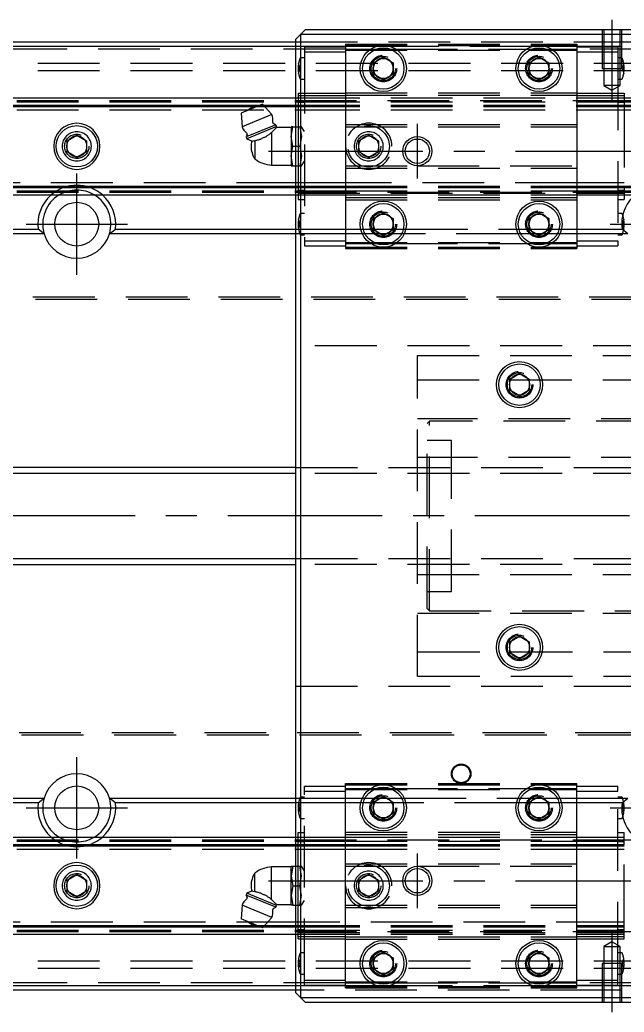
# Model space of a CAD drawing. Extents: x -16 to 1017, y -341 to 120.
# Drawn here: x 248.3 to 372.5, y -102 to 102 of the extents above; entities that cross this region are included whole.
import ezdxf

# ---------------------------------------------------------------- set-up
doc = ezdxf.new("R2010")
doc.units = 0
doc.linetypes.add('CENTER', pattern=[50.8, 31.75, -6.35, 6.35, -6.35])
doc.linetypes.add('DASHED', pattern=[19.05, 12.7, -6.35])
doc.layers.get('0').update_dxf_attribs({"linetype": 'CONTINUOUS'})
doc.layers.add('CENTER', color=1, linetype='CENTER')

msp = doc.modelspace()

# ---------------------------------------------------------------- linework, layer by layer
at = {"color": 7, "linetype": 'CONTINUOUS'}
for p, q in [((306, 99), (307, 100)), ((307, 100), (453, 100)), ((305, 98), (306, 99)), ((305, -98), (305, 98)), ((454, 99), (306, 99)), ((306, 99), (306, -99)), ((305, 96.5), (1, 96.5)), ((2, 97.5), (305, 97.5)), ((321, 93.15), (323, 94.31)), ((323, 94.31), (325, 93.15)), ((353, 93.15), (355, 94.31)), ((355, 94.31), (357, 93.15)), ((321, 90.85), (321, 93.15)), ((325, 93.15), (325, 90.85)), ((353, 90.85), (353, 93.15)), ((357, 93.15), (357, 90.85)), ((323, 89.69), (321, 90.85)), ((325, 90.85), (323, 89.69)), ((355, 89.69), (353, 90.85)), ((357, 90.85), (355, 89.69)), ((0, 86), (305, 86)), ((0, 84.48), (297.73, 84.48)), ((0, 84.2), (297.05, 84.2)), ((298.2, 84.68), (293.77, 82.84)), ((300.07, 82.53), (298.2, 84.68)), ((298.37, 84.48), (305, 84.48)), ((298.62, 84.2), (305, 84.2)), ((293.77, 82.84), (293.97, 80)), ((300.07, 82.53), (293.97, 80)), ((300.93, 80.45), (294.83, 77.93)), ((301.08, 80.08), (294.98, 77.56)), ((300.04, 78.83), (301.08, 79.85)), ((300.93, 80.45), (300.42, 80.66)), ((300.9, 79.64), (301.08, 80.08)), ((301.08, 80.08), (300.93, 80.45)), ((304.04, 79.85), (301.08, 79.85)), ((304.4, 80), (304.04, 80)), ((304.04, 80), (304.04, 78)), ((304.04, 78), (304.4, 80)), ((304.4, 80), (305, 80)), ((258, 77.15), (260, 78.31)), ((260, 78.31), (262, 77.15)), ((295.04, 78.44), (294.83, 77.93)), ((294.83, 77.93), (294.98, 77.56)), ((294.98, 77.56), (296.1, 77.09)), ((297.73, 77.5), (297.86, 77.55)), ((297.86, 77.55), (298, 77.61)), ((298, 77.61), (298.13, 77.66)), ((298.13, 77.66), (298.26, 77.72)), ((298.26, 77.72), (298.39, 77.78)), ((298.39, 77.78), (298.52, 77.85)), ((298.52, 77.85), (298.66, 77.91)), ((298.66, 77.91), (298.79, 77.98)), ((298.79, 77.98), (298.91, 78.05)), ((298.91, 78.05), (299.04, 78.12)), ((299.04, 78.12), (299.16, 78.2)), ((299.16, 78.2), (299.28, 78.27)), ((299.28, 78.27), (299.4, 78.35)), ((299.4, 78.35), (299.52, 78.43)), ((299.52, 78.43), (299.63, 78.51)), ((299.63, 78.51), (299.74, 78.59)), ((299.74, 78.59), (299.84, 78.67)), ((299.84, 78.67), (299.95, 78.75)), ((299.95, 78.75), (300.04, 78.83)), ((300.04, 78.83), (300.04, 72.15)), ((304.04, 78), (304.04, 74)), ((304.4, 76), (304.04, 78)), ((258, 74.85), (258, 77.15)), ((262, 77.15), (262, 74.85)), ((295.94, 77.07), (296.6, 77.18)), ((296.6, 77.18), (296.74, 77.21)), ((296.6, 77.18), (296.6, 73.4)), ((296.74, 77.21), (296.88, 77.24)), ((296.88, 77.24), (297.02, 77.28)), ((297.02, 77.28), (297.17, 77.32)), ((297.17, 77.32), (297.32, 77.36)), ((297.32, 77.36), (297.47, 77.41)), ((297.47, 77.41), (297.6, 77.46)), ((297.6, 77.46), (297.73, 77.5)), ((304.04, 74), (304.4, 76)), ((304.4, 76), (305, 76)), ((260, 73.69), (258, 74.85)), ((262, 74.85), (260, 73.69)), ((304.04, 74), (304.04, 72)), ((304.4, 72), (304.04, 74)), ((300.04, 72.15), (304.04, 72.15)), ((304.04, 72), (304.4, 72)), ((304.4, 72), (305, 72)), ((0, 67.8), (305, 67.8)), ((0, 67.52), (305, 67.52)), ((0, 66), (305, 66)), ((321, 61.15), (323, 62.31)), ((323, 62.31), (325, 61.15)), ((353, 61.15), (355, 62.31)), ((355, 62.31), (357, 61.15)), ((321, 58.85), (321, 61.15)), ((325, 61.15), (325, 58.85)), ((353, 58.85), (353, 61.15)), ((357, 61.15), (357, 58.85)), ((253.29, 58), (146.71, 58)), ((147.94, 59), (252.06, 59)), ((253.29, 58), (252.06, 59)), ((266.71, 58), (267.94, 59)), ((305, 58), (266.71, 58)), ((267.94, 59), (305, 59)), ((323, 57.69), (321, 58.85)), ((325, 58.85), (323, 57.69)), ((355, 57.69), (353, 58.85)), ((357, 58.85), (355, 57.69)), ((349, 28.15), (351, 29.31)), ((351, 29.31), (353, 28.15)), ((349, 25.85), (349, 28.15)), ((353, 28.15), (353, 25.85)), ((351, 24.69), (349, 25.85)), ((353, 25.85), (351, 24.69)), ((305, 10), (28, 10)), ((28, -10), (305, -10)), ((349, -25.85), (351, -24.69)), ((349, -28.15), (349, -25.85)), ((351, -24.69), (353, -25.85)), ((353, -25.85), (353, -28.15)), ((351, -29.31), (349, -28.15)), ((353, -28.15), (351, -29.31)), ((146.71, -58), (253.29, -58)), ((252.06, -59), (147.94, -59)), ((252.06, -59), (253.29, -58)), ((266.71, -58), (305, -58)), ((267.94, -59), (266.71, -58)), ((305, -59), (267.94, -59)), ((321, -58.85), (323, -57.69)), ((321, -61.15), (321, -58.85)), ((323, -57.69), (325, -58.85)), ((325, -58.85), (325, -61.15)), ((353, -58.85), (355, -57.69)), ((353, -61.15), (353, -58.85)), ((355, -57.69), (357, -58.85)), ((357, -58.85), (357, -61.15)), ((323, -62.31), (321, -61.15)), ((325, -61.15), (323, -62.31)), ((355, -62.31), (353, -61.15)), ((357, -61.15), (355, -62.31)), ((0, -66), (305, -66)), ((0, -67.52), (305, -67.52)), ((0, -67.8), (305, -67.8)), ((296.6, -77.18), (296.6, -73.4)), ((304.04, -72.15), (300.04, -72.15)), ((300.04, -78.83), (300.04, -72.15)), ((304.04, -74), (304.04, -72)), ((304.04, -72), (304.4, -72)), ((304.4, -72), (304.04, -74)), ((304.4, -72), (305, -72)), ((258, -74.85), (260, -73.69)), ((258, -77.15), (258, -74.85)), ((260, -73.69), (262, -74.85)), ((262, -74.85), (262, -77.15)), ((304.04, -78), (304.04, -74)), ((304.04, -74), (304.4, -76)), ((260, -78.31), (258, -77.15)), ((262, -77.15), (260, -78.31)), ((296.1, -77.09), (294.98, -77.56)), ((295.94, -77.07), (296.6, -77.18)), ((296.6, -77.18), (296.73, -77.21)), ((296.73, -77.21), (296.87, -77.24)), ((296.87, -77.24), (297.02, -77.28)), ((297.02, -77.28), (297.16, -77.32)), ((297.16, -77.32), (297.31, -77.36)), ((297.31, -77.36), (297.47, -77.41)), ((297.47, -77.41), (297.59, -77.46)), ((297.59, -77.46), (297.73, -77.5)), ((297.73, -77.5), (297.86, -77.55)), ((304.4, -76), (304.04, -78)), ((304.4, -76), (305, -76)), ((294.98, -77.56), (294.83, -77.93)), ((300.93, -80.45), (294.83, -77.93)), ((294.83, -77.93), (295.04, -78.44)), ((301.08, -80.08), (294.98, -77.56)), ((297.86, -77.55), (297.99, -77.61)), ((297.99, -77.61), (298.12, -77.66)), ((298.12, -77.66), (298.26, -77.72)), ((298.26, -77.72), (298.39, -77.78)), ((298.39, -77.78), (298.52, -77.84)), ((298.52, -77.84), (298.65, -77.91)), ((298.65, -77.91), (298.78, -77.98)), ((298.78, -77.98), (298.91, -78.05)), ((298.91, -78.05), (299.04, -78.12)), ((299.04, -78.12), (299.16, -78.2)), ((299.16, -78.2), (299.28, -78.27)), ((299.28, -78.27), (299.4, -78.35)), ((299.4, -78.35), (299.52, -78.43)), ((299.52, -78.43), (299.63, -78.51)), ((299.63, -78.51), (299.74, -78.59)), ((299.74, -78.59), (299.84, -78.67)), ((299.84, -78.67), (299.95, -78.75)), ((299.95, -78.75), (300.04, -78.83)), ((300.04, -78.83), (301.08, -79.85)), ((304.04, -80), (304.04, -78)), ((304.04, -78), (304.4, -80)), ((293.97, -80), (293.77, -82.84)), ((300.07, -82.53), (293.97, -80)), ((300.42, -80.66), (300.93, -80.45)), ((301.08, -80.08), (300.9, -79.64)), ((300.93, -80.45), (301.08, -80.08)), ((301.08, -79.85), (304.04, -79.85)), ((304.4, -80), (304.04, -80)), ((304.4, -80), (305, -80)), ((298.2, -84.68), (293.77, -82.84)), ((298.2, -84.68), (300.07, -82.53)), ((0, -84.2), (297.05, -84.2)), ((0, -84.48), (297.73, -84.48)), ((298.37, -84.48), (305, -84.48)), ((298.62, -84.2), (305, -84.2)), ((0, -86), (305, -86)), ((321, -90.85), (323, -89.69)), ((323, -89.69), (325, -90.85)), ((353, -90.85), (355, -89.69)), ((355, -89.69), (357, -90.85)), ((321, -93.15), (321, -90.85)), ((325, -90.85), (325, -93.15)), ((353, -93.15), (353, -90.85)), ((357, -90.85), (357, -93.15)), ((323, -94.31), (321, -93.15)), ((325, -93.15), (323, -94.31)), ((355, -94.31), (353, -93.15)), ((357, -93.15), (355, -94.31)), ((1, -96.5), (305, -96.5)), ((305, -97.5), (2, -97.5)), ((306, -99), (305, -98)), ((307, -100), (306, -99)), ((306, -99), (454, -99)), ((453, -100), (307, -100))]:
    msp.add_line(p, q, dxfattribs=at)
at = {"color": 3, "linetype": 'DASHED'}
for p, q in [((368, 100), (368, 92)), ((368.35, 100), (368.35, 92)), ((371.65, 92), (371.65, 100)), ((372, 92), (372, 100)), ((315.2, 96), (0.5, 96)), ((305, 97.5), (368, 97.5)), ((315.2, 96.5), (305, 96.5)), ((306.77, 96.45), (315.2, 96.45)), ((306.77, 96.45), (306.77, 95.45)), ((315.2, 97), (362.8, 97)), ((315.2, 97), (315.2, 96)), ((315.2, 96.75), (362.8, 96.75)), ((321.48, 96.5), (315.2, 96.5)), ((315.2, 96), (315.2, 87)), ((315.2, 96), (320.44, 96)), ((320.44, 96), (321.56, 96)), ((324.52, 96.5), (321.48, 96.5)), ((321.56, 96), (324.44, 96)), ((324.44, 96), (325.56, 96)), ((353.48, 96.5), (324.52, 96.5)), ((325.56, 96), (352.44, 96)), ((352.44, 96), (353.56, 96)), ((356.52, 96.5), (353.48, 96.5)), ((353.56, 96), (356.44, 96)), ((356.44, 96), (357.56, 96)), ((362.8, 96.5), (356.52, 96.5)), ((357.56, 96), (362.8, 96)), ((362.8, 97), (362.8, 96)), ((368, 96.5), (362.8, 96.5)), ((362.8, 96.45), (368, 96.45)), ((362.8, 96), (362.8, 87)), ((397.2, 96), (362.8, 96)), ((368, 97.5), (372, 97.5)), ((372, 96.5), (368, 96.5)), ((368, 96.45), (371.23, 96.45)), ((371.23, 96.45), (371.23, 95.45)), ((372, 97.5), (388, 97.5)), ((388, 96.5), (372, 96.5)), ((306.77, 94.2), (305.99, 94.2)), ((306.77, 95.45), (315.2, 95.45)), ((306.77, 95.45), (306.77, 56.55)), ((315.2, 95.75), (362.8, 95.75)), ((362.8, 95.45), (368, 95.45)), ((368, 95.45), (371.23, 95.45)), ((371.23, 95.45), (371.23, 92)), ((372, 94.2), (371.23, 94.2)), ((372.01, 94.2), (372, 94.2)), ((760, 93), (0, 93)), ((305.58, 92.1), (305.5, 92.1)), ((305.5, 91.9), (305.58, 91.9)), ((305.9, 92.1), (305.58, 93)), ((305.58, 92.1), (305.9, 92.1)), ((305.58, 91.9), (305.58, 92.1)), ((305.58, 91), (305.9, 91.9)), ((305.58, 91.9), (305.9, 91.9)), ((305.9, 92.1), (305.94, 92)), ((305.9, 91.9), (305.94, 92)), ((320.5, 92), (320.53, 92.41)), ((352.5, 92), (352.53, 92.41)), ((368, 92), (372, 92)), ((368.35, 92), (368.35, 88.5)), ((371.23, 92), (371.23, 56.55)), ((371.65, 88.5), (371.65, 92)), ((372.1, 92.1), (372.06, 92)), ((372.1, 91.9), (372.06, 92)), ((372.42, 93), (372.1, 92.1)), ((372.42, 92.1), (372.1, 92.1)), ((372.1, 91.9), (372.42, 91)), ((372.42, 91.9), (372.1, 91.9)), ((372.5, 92.1), (372.42, 92.1)), ((372.42, 92.1), (372.42, 91.9)), ((372.42, 91.9), (372.5, 91.9)), ((760, 91.5), (0, 91.5)), ((305.99, 89.8), (306.77, 89.8)), ((371.23, 89.8), (372.01, 89.8)), ((368.35, 88.5), (370, 87.55)), ((371.65, 88.5), (368.35, 88.5)), ((370, 87.55), (371.65, 88.5)), ((305, 86), (305.5, 86)), ((305.5, 86.93), (306.77, 86.93)), ((305.5, 86.93), (305.5, 84.33)), ((305.5, 86.92), (306.77, 86.92)), ((305.5, 86.46), (306.77, 86.46)), ((305.5, 86), (371.23, 86)), ((306.77, 86.93), (315.2, 86.93)), ((306.77, 86.46), (315.2, 86.46)), ((315.2, 87), (362.8, 87)), ((315.2, 87), (315.2, 86.5)), ((315.2, 86.5), (315.2, 80.5)), ((315.2, 86.5), (362.8, 86.5)), ((362.8, 87), (362.8, 86.5)), ((362.8, 86.93), (371.23, 86.93)), ((362.8, 86.5), (362.8, 80.5)), ((362.8, 86.46), (371.23, 86.46)), ((371.23, 86.93), (372.5, 86.93)), ((371.23, 86.92), (372.5, 86.92)), ((371.23, 86.46), (372.5, 86.46)), ((371.23, 86), (372.5, 86)), ((372.5, 86.93), (372.5, 84.33)), ((372.5, 86), (387.5, 86)), ((0, 85.4), (760, 85.4)), ((0, 85.15), (305, 85.15)), ((0, 84.42), (305.5, 84.42)), ((297.05, 84.2), (298.62, 84.2)), ((297.73, 84.48), (298.37, 84.48)), ((305, 85.15), (305.5, 85.15)), ((305, 84.48), (305.5, 84.48)), ((305, 84.2), (305.5, 84.2)), ((305.5, 85.15), (371.23, 85.15)), ((305.5, 85.08), (306.77, 85.08)), ((305.5, 84.48), (371.23, 84.48)), ((305.5, 84.42), (371.23, 84.42)), ((305.5, 84.33), (305.5, 80)), ((305.5, 84.2), (371.23, 84.2)), ((371.23, 85.15), (372.5, 85.15)), ((371.23, 85.08), (372.5, 85.08)), ((371.23, 84.48), (372.5, 84.48)), ((371.23, 84.42), (372.5, 84.42)), ((371.23, 84.2), (372.5, 84.2)), ((372.5, 85.15), (387.5, 85.15)), ((372.5, 84.48), (387.5, 84.48)), ((372.5, 84.42), (387.5, 84.42)), ((372.5, 84.33), (372.5, 67.67)), ((372.5, 84.2), (387.5, 84.2)), ((0, 83.5), (305.5, 83.5)), ((305.5, 83.5), (371.23, 83.5)), ((371.23, 83.5), (372.5, 83.5)), ((372.5, 83.5), (387.5, 83.5)), ((305, 80), (305.87, 80)), ((305.5, 80), (305.5, 72)), ((306.22, 80), (305.87, 80)), ((305.87, 80), (306.22, 78)), ((306.77, 79.06), (306.22, 80)), ((315.2, 80.5), (362.8, 80.5)), ((315.2, 80.5), (315.2, 80)), ((315.2, 80), (362.8, 80)), ((315.2, 80), (315.2, 72)), ((362.8, 80.5), (362.8, 80)), ((362.8, 80), (362.8, 72)), ((306.22, 78), (305.87, 76)), ((318, 77.15), (320, 78.31)), ((320, 78.31), (322, 77.15)), ((257.5, 76), (257.53, 76.41)), ((305, 76), (305.87, 76)), ((305.87, 76), (306.22, 74)), ((317.5, 76), (317.53, 76.41)), ((318, 74.85), (318, 77.15)), ((322, 77.15), (322, 74.85)), ((306.22, 74), (305.87, 72)), ((320, 73.69), (318, 74.85)), ((322, 74.85), (320, 73.69)), ((305, 72), (305.87, 72)), ((305.5, 72), (305.5, 67.67)), ((305.87, 72), (306.22, 72)), ((306.22, 72), (306.77, 72.94)), ((315.2, 72), (330, 72)), ((315.2, 72), (315.2, 71.5)), ((315.2, 71.5), (315.2, 65.5)), ((315.2, 71.5), (362.8, 71.5)), ((330, 72), (362.8, 72)), ((362.8, 72), (362.8, 71.5)), ((362.8, 71.5), (362.8, 65.5)), ((305.5, 68.5), (0, 68.5)), ((0, 67.58), (305.5, 67.58)), ((305, 67.8), (305.5, 67.8)), ((305, 67.52), (305.5, 67.52)), ((306.77, 68.5), (305.5, 68.5)), ((305.5, 67.8), (306.77, 67.8)), ((305.5, 67.67), (305.5, 65.07)), ((305.5, 67.58), (306.77, 67.58)), ((305.5, 67.52), (306.77, 67.52)), ((315.2, 68.5), (306.77, 68.5)), ((306.77, 67.8), (315.2, 67.8)), ((306.77, 67.58), (315.2, 67.58)), ((306.77, 67.52), (315.2, 67.52)), ((362.8, 68.5), (315.2, 68.5)), ((315.2, 67.8), (362.8, 67.8)), ((315.2, 67.58), (362.8, 67.58)), ((315.2, 67.52), (362.8, 67.52)), ((371.23, 68.5), (362.8, 68.5)), ((362.8, 67.8), (371.23, 67.8)), ((362.8, 67.58), (371.23, 67.58)), ((362.8, 67.52), (371.23, 67.52)), ((372.5, 68.5), (371.23, 68.5)), ((371.23, 67.8), (372.5, 67.8)), ((371.23, 67.58), (372.5, 67.58)), ((371.23, 67.52), (372.5, 67.52)), ((387.5, 68.5), (372.5, 68.5)), ((372.5, 67.8), (387.5, 67.8)), ((372.5, 67.67), (372.5, 65.07)), ((372.5, 67.58), (387.5, 67.58)), ((372.5, 67.52), (387.5, 67.52)), ((0, 66.85), (305, 66.85)), ((0, 66.6), (760, 66.6)), ((305, 66.85), (305.5, 66.85)), ((305, 66), (305.5, 66)), ((306.77, 66.92), (305.5, 66.92)), ((305.5, 66.85), (306.77, 66.85)), ((305.5, 66.4), (372.5, 66.4)), ((305.5, 66), (306.77, 66)), ((306.77, 66.85), (315.2, 66.85)), ((306.77, 66), (315.2, 66)), ((315.2, 66.85), (362.8, 66.85)), ((315.2, 66), (362.8, 66)), ((315.2, 65.5), (362.8, 65.5)), ((315.2, 65.5), (315.2, 65)), ((362.8, 66.85), (371.23, 66.85)), ((362.8, 66), (371.23, 66)), ((362.8, 65.5), (362.8, 65)), ((372.5, 66.92), (371.23, 66.92)), ((371.23, 66.85), (372.5, 66.85)), ((371.23, 66), (372.5, 66)), ((372.5, 66.85), (387.5, 66.85)), ((372.5, 66), (387.5, 66)), ((305.5, 65.08), (306.77, 65.08)), ((305.5, 65.07), (306.77, 65.07)), ((315.2, 65), (315.2, 56)), ((315.2, 65), (362.8, 65)), ((362.8, 65), (362.8, 56)), ((371.23, 65.08), (372.5, 65.08)), ((371.23, 65.07), (372.5, 65.07)), ((306.77, 62.2), (305.99, 62.2)), ((372.01, 62.2), (371.23, 62.2)), ((305.58, 60.1), (305.5, 60.1)), ((305.5, 59.9), (305.58, 59.9)), ((305.9, 60.1), (305.58, 61)), ((305.58, 60.1), (305.9, 60.1)), ((305.58, 59.9), (305.58, 60.1)), ((305.58, 59), (305.9, 59.9)), ((305.58, 59.9), (305.9, 59.9)), ((305.9, 60.1), (305.94, 60)), ((305.9, 59.9), (305.94, 60)), ((320.5, 60), (320.53, 60.41)), ((352.5, 60), (352.53, 60.41)), ((372.1, 60.1), (372.06, 60)), ((372.1, 59.9), (372.06, 60)), ((372.42, 61), (372.1, 60.1)), ((372.42, 60.1), (372.1, 60.1)), ((372.1, 59.9), (372.42, 59)), ((372.42, 59.9), (372.1, 59.9)), ((372.5, 60.1), (372.42, 60.1)), ((372.42, 60.1), (372.42, 59.9)), ((372.42, 59.9), (372.5, 59.9)), ((305, 59), (305.58, 59)), ((305.84, 58), (305, 58)), ((305.58, 59), (306.77, 59)), ((306.77, 58), (305.84, 58)), ((305.99, 57.8), (306.77, 57.8)), ((306.77, 59), (315.2, 59)), ((315.2, 58), (306.77, 58)), ((315.2, 59), (318.36, 59)), ((318.69, 58), (315.2, 58)), ((318.36, 59), (318.87, 59)), ((319.25, 58), (318.69, 58)), ((318.87, 59), (320.44, 59)), ((321.11, 58), (319.25, 58)), ((320.44, 59), (320.71, 59)), ((320.71, 59), (321, 59)), ((321, 59), (321.15, 59)), ((321.5, 58), (321.11, 58)), ((321.15, 59), (321.2, 59)), ((321.2, 59), (324.8, 59)), ((322.36, 58), (321.5, 58)), ((322.46, 58), (322.36, 58)), ((322.5, 58), (322.46, 58)), ((323.5, 58), (322.5, 58)), ((323.54, 58), (323.5, 58)), ((323.64, 58), (323.54, 58)), ((324.5, 58), (323.64, 58)), ((324.89, 58), (324.5, 58)), ((324.8, 59), (324.85, 59)), ((324.85, 59), (325, 59)), ((326.75, 58), (324.89, 58)), ((325, 59), (325.29, 59)), ((325.29, 59), (325.56, 59)), ((325.56, 59), (327.13, 59)), ((327.31, 58), (326.75, 58)), ((327.13, 59), (327.64, 59)), ((350.69, 58), (327.31, 58)), ((327.64, 59), (350.36, 59)), ((350.36, 59), (350.87, 59)), ((351.25, 58), (350.69, 58)), ((350.87, 59), (352.44, 59)), ((353.11, 58), (351.25, 58)), ((352.44, 59), (352.71, 59)), ((352.71, 59), (353, 59)), ((353, 59), (353.15, 59)), ((353.5, 58), (353.11, 58)), ((353.15, 59), (353.2, 59)), ((353.2, 59), (356.8, 59)), ((354.36, 58), (353.5, 58)), ((354.46, 58), (354.36, 58)), ((354.5, 58), (354.46, 58)), ((355.5, 58), (354.5, 58)), ((355.54, 58), (355.5, 58)), ((355.64, 58), (355.54, 58)), ((356.5, 58), (355.64, 58)), ((356.89, 58), (356.5, 58)), ((356.8, 59), (356.85, 59)), ((356.85, 59), (357, 59)), ((358.75, 58), (356.89, 58)), ((357, 59), (357.29, 59)), ((357.29, 59), (357.56, 59)), ((357.56, 59), (359.13, 59)), ((359.31, 58), (358.75, 58)), ((359.13, 59), (359.64, 59)), ((362.8, 58), (359.31, 58)), ((359.64, 59), (362.8, 59)), ((362.8, 59), (372.06, 59)), ((373.29, 58), (362.8, 58)), ((371.23, 57.8), (372.01, 57.8)), ((373.29, 58), (372.06, 59)), ((306.77, 56.55), (315.2, 56.55)), ((306.77, 56.55), (306.77, 55.55)), ((306.77, 55.55), (315.2, 55.55)), ((315.2, 56.25), (362.8, 56.25)), ((315.2, 56), (315.2, 55)), ((315.2, 56), (320.44, 56)), ((315.2, 55.25), (362.8, 55.25)), ((320.44, 56), (321.56, 56)), ((321.56, 56), (324.44, 56)), ((324.44, 56), (325.56, 56)), ((325.56, 56), (352.44, 56)), ((352.44, 56), (353.56, 56)), ((353.56, 56), (356.44, 56)), ((356.44, 56), (357.56, 56)), ((357.56, 56), (362.8, 56)), ((362.8, 56.55), (371.23, 56.55)), ((362.8, 56), (362.8, 55)), ((362.8, 55.55), (371.23, 55.55)), ((371.23, 56.55), (371.23, 55.55)), ((315.2, 55), (362.8, 55)), ((759, 45), (1, 45)), ((759.5, 44.5), (0.5, 44.5)), ((455, 35), (305, 35)), ((330, 33), (400, 33)), ((330, -33), (330, 33)), ((330, 28), (400, 28)), ((348.5, 27), (348.52, 27.3)), ((399.5, 20), (330, 20)), ((332.5, 19.5), (332, 19)), ((332, -19), (332, 19)), ((398.5, 19.5), (332.5, 19.5)), ((332.5, -19.5), (332.5, 19.5)), ((337, 15.5), (332, 15.5)), ((337, -15.5), (337, 15.5)), ((399.5, 12), (330, 12)), ((305, 10), (455, 10)), ((455, 8.75), (305, 8.75)), ((305, -8.75), (455, -8.75)), ((455, -10), (305, -10)), ((330, -12), (399.5, -12)), ((332, -15.5), (337, -15.5)), ((330, -20), (399.5, -20)), ((332, -19), (332.5, -19.5)), ((332.5, -19.5), (398.5, -19.5)), ((400, -28), (330, -28)), ((348.5, -27), (348.52, -26.7)), ((400, -33), (330, -33)), ((305, -35), (455, -35)), ((0.5, -44.5), (759.5, -44.5)), ((1, -45), (759, -45)), ((315.2, -56), (315.2, -55)), ((315.2, -55), (362.8, -55)), ((362.8, -56), (362.8, -55)), ((306.77, -56.55), (306.77, -55.55)), ((306.77, -55.55), (315.2, -55.55)), ((306.77, -56.55), (315.2, -56.55)), ((306.77, -95.45), (306.77, -56.55)), ((315.2, -55.25), (362.8, -55.25)), ((315.2, -65), (315.2, -56)), ((315.2, -56), (320.44, -56)), ((315.2, -56.25), (362.8, -56.25)), ((320.44, -56), (321.56, -56)), ((321.56, -56), (324.44, -56)), ((324.44, -56), (325.56, -56)), ((325.56, -56), (352.44, -56)), ((352.44, -56), (353.56, -56)), ((353.56, -56), (356.44, -56)), ((356.44, -56), (357.56, -56)), ((357.56, -56), (362.8, -56)), ((362.8, -55.55), (371.23, -55.55)), ((362.8, -65), (362.8, -56)), ((362.8, -56.55), (371.23, -56.55)), ((371.23, -56.55), (371.23, -55.55)), ((371.23, -92), (371.23, -56.55)), ((305, -58), (305.84, -58)), ((305.58, -59), (305, -59)), ((305.58, -59), (305.9, -59.9)), ((306.77, -59), (305.58, -59)), ((305.84, -58), (306.77, -58)), ((306.77, -57.8), (305.99, -57.8)), ((306.77, -58), (315.2, -58)), ((315.2, -59), (306.77, -59)), ((315.2, -58), (318.69, -58)), ((318.36, -59), (315.2, -59)), ((318.87, -59), (318.36, -59)), ((318.69, -58), (319.25, -58)), ((320.44, -59), (318.87, -59)), ((319.25, -58), (321.11, -58)), ((320.71, -59), (320.44, -59)), ((321, -59), (320.71, -59)), ((321.15, -59), (321, -59)), ((321.11, -58), (321.5, -58)), ((321.2, -59), (321.15, -59)), ((324.8, -59), (321.2, -59)), ((321.5, -58), (322.36, -58)), ((322.36, -58), (322.46, -58)), ((322.46, -58), (322.5, -58)), ((322.5, -58), (323.5, -58)), ((323.5, -58), (323.54, -58)), ((323.54, -58), (323.64, -58)), ((323.64, -58), (324.5, -58)), ((324.5, -58), (324.89, -58)), ((324.85, -59), (324.8, -59)), ((325, -59), (324.85, -59)), ((324.89, -58), (326.75, -58)), ((325.29, -59), (325, -59)), ((325.56, -59), (325.29, -59)), ((327.13, -59), (325.56, -59)), ((326.75, -58), (327.31, -58)), ((327.64, -59), (327.13, -59)), ((327.31, -58), (350.69, -58)), ((350.36, -59), (327.64, -59)), ((350.87, -59), (350.36, -59)), ((350.69, -58), (351.25, -58)), ((352.44, -59), (350.87, -59)), ((351.25, -58), (353.11, -58)), ((352.71, -59), (352.44, -59)), ((353, -59), (352.71, -59)), ((353.15, -59), (353, -59)), ((353.11, -58), (353.5, -58)), ((353.2, -59), (353.15, -59)), ((356.8, -59), (353.2, -59)), ((353.5, -58), (354.36, -58)), ((354.36, -58), (354.46, -58)), ((354.46, -58), (354.5, -58)), ((354.5, -58), (355.5, -58)), ((355.5, -58), (355.54, -58)), ((355.54, -58), (355.64, -58)), ((355.64, -58), (356.5, -58)), ((356.5, -58), (356.89, -58)), ((356.85, -59), (356.8, -59)), ((357, -59), (356.85, -59)), ((356.89, -58), (358.75, -58)), ((357.29, -59), (357, -59)), ((357.56, -59), (357.29, -59)), ((359.13, -59), (357.56, -59)), ((358.75, -58), (359.31, -58)), ((359.64, -59), (359.13, -59)), ((359.31, -58), (362.8, -58)), ((362.8, -59), (359.64, -59)), ((362.8, -58), (373.29, -58)), ((372.06, -59), (362.8, -59)), ((372.01, -57.8), (371.23, -57.8)), ((372.06, -59), (373.29, -58)), ((372.1, -59.9), (372.42, -59)), ((305.5, -59.9), (305.58, -59.9)), ((305.58, -60.1), (305.5, -60.1)), ((305.58, -59.9), (305.9, -59.9)), ((305.58, -59.9), (305.58, -60.1)), ((305.9, -60.1), (305.58, -61)), ((305.58, -60.1), (305.9, -60.1)), ((305.9, -59.9), (305.94, -60)), ((305.9, -60.1), (305.94, -60)), ((320.5, -60), (320.53, -59.59)), ((352.5, -60), (352.53, -59.59)), ((372.1, -59.9), (372.06, -60)), ((372.1, -60.1), (372.06, -60)), ((372.42, -59.9), (372.1, -59.9)), ((372.42, -61), (372.1, -60.1)), ((372.42, -60.1), (372.1, -60.1)), ((372.42, -60.1), (372.42, -59.9)), ((372.42, -59.9), (372.5, -59.9)), ((372.5, -60.1), (372.42, -60.1)), ((305.99, -62.2), (306.77, -62.2)), ((371.23, -62.2), (372.01, -62.2)), ((305.5, -65.07), (306.77, -65.07)), ((305.5, -67.67), (305.5, -65.07)), ((305.5, -65.08), (306.77, -65.08)), ((315.2, -65.5), (315.2, -65)), ((315.2, -65), (362.8, -65)), ((362.8, -65.5), (362.8, -65)), ((371.23, -65.07), (372.5, -65.07)), ((371.23, -65.08), (372.5, -65.08)), ((372.5, -67.67), (372.5, -65.07)), ((0, -66.6), (760, -66.6)), ((0, -66.85), (305, -66.85)), ((305, -66), (305.5, -66)), ((305, -66.85), (305.5, -66.85)), ((305.5, -66), (306.77, -66)), ((305.5, -66.85), (306.77, -66.85)), ((305.5, -66.92), (306.77, -66.92)), ((306.77, -66), (315.2, -66)), ((306.77, -66.85), (315.2, -66.85)), ((315.2, -71.5), (315.2, -65.5)), ((315.2, -65.5), (362.8, -65.5)), ((315.2, -66), (362.8, -66)), ((315.2, -66.85), (362.8, -66.85)), ((362.8, -71.5), (362.8, -65.5)), ((362.8, -66), (371.23, -66)), ((362.8, -66.85), (371.23, -66.85)), ((371.23, -66), (372.5, -66)), ((371.23, -66.85), (372.5, -66.85)), ((371.23, -66.92), (372.5, -66.92)), ((0, -67.58), (305.5, -67.58)), ((0, -68.5), (305.5, -68.5)), ((305, -67.52), (305.5, -67.52)), ((305, -67.8), (305.5, -67.8)), ((305.5, -67.52), (306.77, -67.52)), ((305.5, -67.58), (306.77, -67.58)), ((305.5, -72), (305.5, -67.67)), ((305.5, -67.8), (306.77, -67.8)), ((305.5, -68.5), (306.77, -68.5)), ((306.77, -67.52), (315.2, -67.52)), ((306.77, -67.58), (315.2, -67.58)), ((306.77, -67.8), (315.2, -67.8)), ((306.77, -68.5), (315.2, -68.5)), ((315.2, -67.52), (362.8, -67.52)), ((315.2, -67.58), (362.8, -67.58)), ((315.2, -67.8), (362.8, -67.8)), ((315.2, -68.5), (362.8, -68.5)), ((362.8, -67.52), (371.23, -67.52)), ((362.8, -67.58), (371.23, -67.58)), ((362.8, -67.8), (371.23, -67.8)), ((362.8, -68.5), (371.23, -68.5)), ((371.23, -67.52), (372.5, -67.52)), ((371.23, -67.58), (372.5, -67.58)), ((371.23, -67.8), (372.5, -67.8)), ((371.23, -68.5), (372.5, -68.5)), ((372.5, -84.33), (372.5, -67.67)), ((305, -72), (305.87, -72)), ((305.5, -80), (305.5, -72)), ((305.87, -72), (306.22, -72)), ((306.22, -74), (305.87, -72)), ((306.77, -72.94), (306.22, -72)), ((315.2, -71.5), (362.8, -71.5)), ((315.2, -72), (315.2, -71.5)), ((315.2, -72), (330, -72)), ((315.2, -80), (315.2, -72)), ((330, -72), (362.8, -72)), ((362.8, -72), (362.8, -71.5)), ((362.8, -80), (362.8, -72)), ((305.87, -76), (306.22, -74)), ((318, -74.85), (320, -73.69)), ((318, -77.15), (318, -74.85)), ((320, -73.69), (322, -74.85)), ((322, -74.85), (322, -77.15)), ((257.5, -76), (257.53, -75.59)), ((305, -76), (305.87, -76)), ((306.22, -78), (305.87, -76)), ((317.5, -76), (317.53, -75.59)), ((320, -78.31), (318, -77.15)), ((322, -77.15), (320, -78.31)), ((305.87, -80), (306.22, -78)), ((306.22, -80), (306.77, -79.06)), ((305, -80), (305.87, -80)), ((305.5, -84.33), (305.5, -80)), ((306.22, -80), (305.87, -80)), ((315.2, -80.5), (315.2, -80)), ((315.2, -80), (362.8, -80)), ((315.2, -86.5), (315.2, -80.5)), ((315.2, -80.5), (362.8, -80.5)), ((362.8, -80.5), (362.8, -80)), ((362.8, -86.5), (362.8, -80.5)), ((305.5, -83.5), (0, -83.5)), ((371.23, -83.5), (305.5, -83.5)), ((372.5, -83.5), (371.23, -83.5)), ((0, -84.42), (305.5, -84.42)), ((0, -85.15), (305, -85.15)), ((0, -85.4), (760, -85.4)), ((297.05, -84.2), (298.62, -84.2)), ((297.73, -84.48), (298.37, -84.48)), ((305, -84.2), (305.5, -84.2)), ((305, -84.48), (305.5, -84.48)), ((305, -85.15), (305.5, -85.15)), ((305.5, -84.2), (371.23, -84.2)), ((305.5, -86.93), (305.5, -84.33)), ((305.5, -84.42), (371.23, -84.42)), ((305.5, -84.48), (371.23, -84.48)), ((306.77, -85.08), (305.5, -85.08)), ((305.5, -85.15), (371.23, -85.15)), ((305.5, -85.6), (372.5, -85.6)), ((371.23, -84.2), (372.5, -84.2)), ((371.23, -84.42), (372.5, -84.42)), ((371.23, -84.48), (372.5, -84.48)), ((372.5, -85.08), (371.23, -85.08)), ((371.23, -85.15), (372.5, -85.15)), ((372.5, -86.93), (372.5, -84.33)), ((305, -86), (305.5, -86)), ((305.5, -86), (371.23, -86)), ((305.5, -86.46), (306.77, -86.46)), ((305.5, -86.92), (306.77, -86.92)), ((305.5, -86.93), (306.77, -86.93)), ((306.77, -86.46), (315.2, -86.46)), ((306.77, -86.93), (315.2, -86.93)), ((315.2, -86.5), (362.8, -86.5)), ((315.2, -87), (315.2, -86.5)), ((315.2, -96), (315.2, -87)), ((315.2, -87), (362.8, -87)), ((362.8, -86.46), (371.23, -86.46)), ((362.8, -87), (362.8, -86.5)), ((362.8, -86.93), (371.23, -86.93)), ((362.8, -96), (362.8, -87)), ((370, -87.55), (368.35, -88.5)), ((371.65, -88.5), (370, -87.55)), ((371.23, -86), (372.5, -86)), ((371.23, -86.46), (372.5, -86.46)), ((371.23, -86.92), (372.5, -86.92)), ((371.23, -86.93), (372.5, -86.93)), ((368.35, -88.5), (368.35, -92)), ((368.35, -88.5), (371.65, -88.5)), ((371.65, -92), (371.65, -88.5)), ((760, -91.5), (0, -91.5)), ((305.58, -91), (305.9, -91.9)), ((306.77, -89.8), (305.99, -89.8)), ((320.5, -92), (320.53, -91.59)), ((352.5, -92), (352.53, -91.59)), ((372.01, -89.8), (371.23, -89.8)), ((372.1, -91.9), (372.42, -91)), ((760, -93), (0, -93)), ((305.5, -91.9), (305.58, -91.9)), ((305.58, -92.1), (305.5, -92.1)), ((305.58, -91.9), (305.9, -91.9)), ((305.58, -91.9), (305.58, -92.1)), ((305.9, -92.1), (305.58, -93)), ((305.58, -92.1), (305.9, -92.1)), ((305.9, -91.9), (305.94, -92)), ((305.9, -92.1), (305.94, -92)), ((368, -92), (368, -100)), ((372, -92), (368, -92)), ((368.35, -92), (368.35, -100)), ((371.23, -95.45), (371.23, -92)), ((371.65, -100), (371.65, -92)), ((372, -100), (372, -92)), ((372.1, -91.9), (372.06, -92)), ((372.1, -92.1), (372.06, -92)), ((372.42, -91.9), (372.1, -91.9)), ((372.42, -93), (372.1, -92.1)), ((372.42, -92.1), (372.1, -92.1)), ((372.42, -92.1), (372.42, -91.9)), ((372.42, -91.9), (372.5, -91.9)), ((372.5, -92.1), (372.42, -92.1)), ((305.99, -94.2), (306.77, -94.2)), ((306.77, -95.45), (315.2, -95.45)), ((306.77, -96.45), (306.77, -95.45)), ((315.2, -95.75), (362.8, -95.75)), ((362.8, -95.45), (368, -95.45)), ((368, -95.45), (371.23, -95.45)), ((371.23, -94.2), (372, -94.2)), ((371.23, -96.45), (371.23, -95.45)), ((372, -94.2), (372.01, -94.2)), ((315.2, -96), (0.5, -96)), ((305, -96.5), (315.2, -96.5)), ((368, -97.5), (305, -97.5)), ((306.77, -96.45), (315.2, -96.45)), ((315.2, -97), (315.2, -96)), ((315.2, -96), (320.44, -96)), ((315.2, -96.5), (321.48, -96.5)), ((315.2, -96.75), (362.8, -96.75)), ((315.2, -97), (362.8, -97)), ((320.44, -96), (321.56, -96)), ((321.48, -96.5), (324.52, -96.5)), ((321.56, -96), (324.44, -96)), ((324.44, -96), (325.56, -96)), ((324.52, -96.5), (353.48, -96.5)), ((325.56, -96), (352.44, -96)), ((352.44, -96), (353.56, -96)), ((353.48, -96.5), (356.52, -96.5)), ((353.56, -96), (356.44, -96)), ((356.44, -96), (357.56, -96)), ((356.52, -96.5), (362.8, -96.5)), ((357.56, -96), (362.8, -96)), ((362.8, -97), (362.8, -96)), ((397.2, -96), (362.8, -96)), ((362.8, -96.45), (368, -96.45)), ((362.8, -96.5), (368, -96.5)), ((368, -96.45), (371.23, -96.45)), ((368, -96.5), (372, -96.5)), ((372, -97.5), (368, -97.5)), ((372, -96.5), (388, -96.5)), ((388, -97.5), (372, -97.5))]:
    msp.add_line(p, q, dxfattribs=at)
at = {"color": 3, "linetype": 'CONTINUOUS'}
for p, q in [((305, 8.75), (28, 8.75)), ((28, -8.75), (305, -8.75))]:
    msp.add_line(p, q, dxfattribs=at)
at = {"color": 7, "linetype": 'CONTINUOUS'}
for centre, radius in [((323, 92), 4.75), ((323, 92), 4.25), ((355, 92), 4.75), ((355, 92), 4.25), ((260, 76), 4.25), ((330, 75), 2.5), ((260, 60), 4.5), ((323, 60), 4.75), ((323, 60), 4.25), ((355, 60), 4.75), ((355, 60), 4.25), ((351, 27), 4.75), ((351, 27), 4.25), ((351, -27), 4.75), ((351, -27), 4.25), ((260, -60), 4.5), ((323, -60), 4.75), ((323, -60), 4.25), ((355, -60), 4.75), ((355, -60), 4.25), ((260, -76), 4.25), ((330, -75), 2.5), ((323, -92), 4.75), ((355, -92), 4.75), ((323, -92), 4.25), ((355, -92), 4.25)]:
    msp.add_circle(centre, radius, dxfattribs=at)
at = {"color": 3, "linetype": 'DASHED'}
for centre, radius in [((323, 92), 2.75), ((323, 92), 2.5), ((323, 92), 2.07), ((355, 92), 2.75), ((355, 92), 2.5), ((355, 92), 2.07), ((320, 76), 4.25), ((260, 76), 2.5), ((320, 76), 2.5), ((323, 60), 2.75), ((323, 60), 2.5), ((323, 60), 2.07), ((355, 60), 2.75), ((355, 60), 2.5), ((355, 60), 2.07), ((351, 27), 2.75), ((351, 27), 2.5), ((351, -27), 2.75), ((351, -27), 2.5), ((339, -53), 2), ((339, -53), 1.83), ((323, -60), 2.75), ((323, -60), 2.5), ((323, -60), 2.07), ((355, -60), 2.75), ((355, -60), 2.5), ((355, -60), 2.07), ((320, -76), 4.25), ((260, -76), 2.5), ((320, -76), 2.5), ((323, -92), 2.75), ((323, -92), 2.5), ((355, -92), 2.75), ((355, -92), 2.5), ((323, -92), 2.07), ((355, -92), 2.07)]:
    msp.add_circle(centre, radius, dxfattribs=at)
at = {"color": 3, "linetype": 'CONTINUOUS'}
for centre in [(330, 75), (330, -75)]:
    msp.add_circle(centre, 3, dxfattribs=at)
at = {"color": 3, "linetype": 'DASHED'}
for centre, radius, start, end in [((311.5, 92), 6, 159.1494, 170.4059), ((305.99, 94.1), 0.1, 90, 159.1494), ((323, 92), 2.1, 102.2472, 137.7528), ((323, 92), 2.06, 105.9141, 134.0859), ((323, 92), 2.06, 74.0859, 105.9141), ((323, 92), 2.1, 77.7528, 102.2472), ((323, 92), 2.1, 42.2472, 77.7528), ((323, 92), 2.06, 45.9141, 74.0859), ((355, 92), 2.1, 102.2472, 137.7528), ((355, 92), 2.06, 105.9141, 134.0859), ((355, 92), 2.06, 74.0859, 105.9141), ((355, 92), 2.1, 77.7528, 102.2472), ((355, 92), 2.1, 42.2472, 77.7528), ((355, 92), 2.06, 45.9141, 74.0859), ((372.01, 94.1), 0.1, 20.8506, 90), ((366.5, 92), 6, 9.5941, 20.8506), ((311.5, 92), 6, 170.4203, 179.0449), ((311.5, 92), 6, 180.9551, 189.5797), ((323, 92), 2.1, 162.2472, 180), ((323, 92), 2.1, 180, 197.7528), ((323, 92), 2.06, 165.9141, 194.0859), ((323, 92), 2.06, 134.0859, 165.9141), ((323, 92), 2.1, 137.7528, 162.2472), ((323, 92), 2.06, 14.0859, 45.9141), ((323, 92), 2.1, 17.7528, 42.2472), ((323, 92), 2.1, 342.2472, 17.7528), ((323, 92), 2.06, 0, 14.0859), ((323, 92), 2.06, 345.9141, 0), ((355, 92), 2.1, 162.2472, 180), ((355, 92), 2.1, 180, 197.7528), ((355, 92), 2.06, 165.9141, 194.0859), ((355, 92), 2.06, 134.0859, 165.9141), ((355, 92), 2.1, 137.7528, 162.2472), ((355, 92), 2.06, 14.0859, 45.9141), ((355, 92), 2.1, 17.7528, 42.2472), ((355, 92), 2.1, 342.2472, 17.7528), ((355, 92), 2.06, 0, 14.0859), ((355, 92), 2.06, 345.9141, 0), ((366.5, 92), 6, 0.9551, 9.5797), ((366.5, 92), 6, 350.4203, 359.0449), ((311.5, 92), 6, 189.5941, 200.8506), ((305.99, 89.9), 0.1, 200.8506, 270), ((323, 92), 2.06, 194.0859, 225.9141), ((323, 92), 2.1, 197.7528, 222.2472), ((323, 92), 2.1, 222.2472, 257.7528), ((323, 92), 2.06, 225.9141, 254.0859), ((323, 92), 2.06, 254.0859, 285.9141), ((323, 92), 2.1, 257.7528, 282.2472), ((323, 92), 2.1, 282.2472, 317.7528), ((323, 92), 2.06, 285.9141, 314.0859), ((323, 92), 2.06, 314.0859, 345.9141), ((323, 92), 2.1, 317.7528, 342.2472), ((355, 92), 2.06, 194.0859, 225.9141), ((355, 92), 2.1, 197.7528, 222.2472), ((355, 92), 2.1, 222.2472, 257.7528), ((355, 92), 2.06, 225.9141, 254.0859), ((355, 92), 2.06, 254.0859, 285.9141), ((355, 92), 2.1, 257.7528, 282.2472), ((355, 92), 2.1, 282.2472, 317.7528), ((355, 92), 2.06, 285.9141, 314.0859), ((355, 92), 2.06, 314.0859, 345.9141), ((355, 92), 2.1, 317.7528, 342.2472), ((372.01, 89.9), 0.1, 270, 339.1494), ((366.5, 92), 6, 339.1494, 350.4059), ((320, 76), 4.75, 0, 180), ((260, 76), 3, 0, 180), ((260, 76), 2.1, 102.2472, 137.7528), ((260, 76), 2.1, 77.7528, 102.2472), ((260, 76), 2.1, 42.2472, 77.7528), ((320, 76), 3, 0, 180), ((320, 76), 2.1, 102.2472, 137.7528), ((320, 76), 2.1, 77.7528, 102.2472), ((320, 76), 2.1, 42.2472, 77.7528), ((260, 76), 3, 180, 0), ((260, 76), 2.1, 162.2472, 180), ((260, 76), 2.1, 180, 197.7528), ((260, 76), 2.1, 137.7528, 162.2472), ((260, 76), 2.1, 17.7528, 42.2472), ((260, 76), 2.1, 342.2472, 17.7528), ((320, 76), 4.75, 180, 0), ((320, 76), 3, 180, 0), ((320, 76), 2.1, 162.2472, 180), ((320, 76), 2.1, 180, 197.7528), ((320, 76), 2.1, 137.7528, 162.2472), ((320, 76), 2.1, 17.7528, 42.2472), ((320, 76), 2.1, 342.2472, 17.7528), ((260, 76), 2.1, 197.7528, 222.2472), ((260, 76), 2.1, 222.2472, 257.7528), ((260, 76), 2.1, 257.7528, 282.2472), ((260, 76), 2.1, 282.2472, 317.7528), ((260, 76), 2.1, 317.7528, 342.2472), ((320, 76), 2.1, 197.7528, 222.2472), ((320, 76), 2.1, 222.2472, 257.7528), ((320, 76), 2.1, 257.7528, 282.2472), ((320, 76), 2.1, 282.2472, 317.7528), ((320, 76), 2.1, 317.7528, 342.2472), ((260, 60), 8, 48.5904, 131.4096), ((260, 60), 7, 58.9973, 121.0027), ((380, 60), 8, 131.4096, 187.1808), ((311.5, 60), 6, 159.1494, 170.4059), ((305.99, 62.1), 0.1, 90, 159.1494), ((323, 60), 2.06, 134.0859, 165.9141), ((323, 60), 2.1, 137.7528, 162.2472), ((323, 60), 2.1, 102.2472, 137.7528), ((323, 60), 2.06, 105.9141, 134.0859), ((323, 60), 2.06, 74.0859, 105.9141), ((323, 60), 2.1, 77.7528, 102.2472), ((323, 60), 2.1, 42.2472, 77.7528), ((323, 60), 2.06, 45.9141, 74.0859), ((323, 60), 2.06, 14.0859, 45.9141), ((323, 60), 2.1, 17.7528, 42.2472), ((355, 60), 2.06, 134.0859, 165.9141), ((355, 60), 2.1, 137.7528, 162.2472), ((355, 60), 2.1, 102.2472, 137.7528), ((355, 60), 2.06, 105.9141, 134.0859), ((355, 60), 2.06, 74.0859, 105.9141), ((355, 60), 2.1, 77.7528, 102.2472), ((355, 60), 2.1, 42.2472, 77.7528), ((355, 60), 2.06, 45.9141, 74.0859), ((355, 60), 2.06, 14.0859, 45.9141), ((355, 60), 2.1, 17.7528, 42.2472), ((372.01, 62.1), 0.1, 20.8506, 90), ((366.5, 60), 6, 9.5941, 20.8506), ((311.5, 60), 6, 170.4203, 179.0449), ((311.5, 60), 6, 180.9551, 189.5797), ((323, 60), 2.1, 162.2472, 180), ((323, 60), 2.1, 180, 197.7528), ((323, 60), 2.06, 165.9141, 194.0859), ((323, 60), 2.06, 194.0859, 225.9141), ((323, 60), 2.1, 197.7528, 222.2472), ((323, 60), 2.06, 314.0859, 345.9141), ((323, 60), 2.1, 317.7528, 342.2472), ((323, 60), 2.1, 342.2472, 17.7528), ((323, 60), 2.06, 0, 14.0859), ((323, 60), 2.06, 345.9141, 0), ((355, 60), 2.1, 162.2472, 180), ((355, 60), 2.1, 180, 197.7528), ((355, 60), 2.06, 165.9141, 194.0859), ((355, 60), 2.06, 194.0859, 225.9141), ((355, 60), 2.1, 197.7528, 222.2472), ((355, 60), 2.06, 314.0859, 345.9141), ((355, 60), 2.1, 317.7528, 342.2472), ((355, 60), 2.1, 342.2472, 17.7528), ((355, 60), 2.06, 0, 14.0859), ((355, 60), 2.06, 345.9141, 0), ((366.5, 60), 6, 0.9551, 9.5797), ((366.5, 60), 6, 350.4203, 359.0449), ((311.5, 60), 6, 189.5941, 200.8506), ((305.99, 57.9), 0.1, 200.8506, 270), ((323, 60), 2.1, 222.2472, 257.7528), ((323, 60), 2.06, 225.9141, 254.0859), ((323, 60), 2.06, 254.0859, 285.9141), ((323, 60), 2.1, 257.7528, 282.2472), ((323, 60), 2.1, 282.2472, 317.7528), ((323, 60), 2.06, 285.9141, 314.0859), ((355, 60), 2.1, 222.2472, 257.7528), ((355, 60), 2.06, 225.9141, 254.0859), ((355, 60), 2.06, 254.0859, 285.9141), ((355, 60), 2.1, 257.7528, 282.2472), ((355, 60), 2.1, 282.2472, 317.7528), ((355, 60), 2.06, 285.9141, 314.0859), ((372.01, 57.9), 0.1, 270, 339.1494), ((366.5, 60), 6, 339.1494, 350.4059), ((351, 27), 2.1, 102.2472, 137.7528), ((351, 27), 2.1, 77.7528, 102.2472), ((351, 27), 2.1, 42.2472, 77.7528), ((351, 27), 2.1, 162.2472, 180), ((351, 27), 2.1, 180, 197.7528), ((351, 27), 2.1, 137.7528, 162.2472), ((351, 27), 2.1, 17.7528, 42.2472), ((351, 27), 2.1, 342.2472, 17.7528), ((351, 27), 2.1, 197.7528, 222.2472), ((351, 27), 2.1, 222.2472, 257.7528), ((351, 27), 2.1, 257.7528, 282.2472), ((351, 27), 2.1, 282.2472, 317.7528), ((351, 27), 2.1, 317.7528, 342.2472), ((351, -27), 2.1, 162.2472, 180), ((351, -27), 2.1, 137.7528, 162.2472), ((351, -27), 2.1, 102.2472, 137.7528), ((351, -27), 2.1, 77.7528, 102.2472), ((351, -27), 2.1, 42.2472, 77.7528), ((351, -27), 2.1, 17.7528, 42.2472), ((351, -27), 2.1, 342.2472, 17.7528), ((351, -27), 2.1, 180, 197.7528), ((351, -27), 2.1, 197.7528, 222.2472), ((351, -27), 2.1, 222.2472, 257.7528), ((351, -27), 2.1, 282.2472, 317.7528), ((351, -27), 2.1, 317.7528, 342.2472), ((351, -27), 2.1, 257.7528, 282.2472), ((311.5, -60), 6, 170.4203, 179.0449), ((311.5, -60), 6, 159.1494, 170.4059), ((305.99, -57.9), 0.1, 90, 159.1494), ((323, -60), 2.06, 134.0859, 165.9141), ((323, -60), 2.1, 137.7528, 162.2472), ((323, -60), 2.1, 102.2472, 137.7528), ((323, -60), 2.06, 105.9141, 134.0859), ((323, -60), 2.06, 74.0859, 105.9141), ((323, -60), 2.1, 77.7528, 102.2472), ((323, -60), 2.1, 42.2472, 77.7528), ((323, -60), 2.06, 45.9141, 74.0859), ((323, -60), 2.06, 14.0859, 45.9141), ((323, -60), 2.1, 17.7528, 42.2472), ((355, -60), 2.06, 134.0859, 165.9141), ((355, -60), 2.1, 137.7528, 162.2472), ((355, -60), 2.1, 102.2472, 137.7528), ((355, -60), 2.06, 105.9141, 134.0859), ((355, -60), 2.06, 74.0859, 105.9141), ((355, -60), 2.1, 77.7528, 102.2472), ((355, -60), 2.1, 42.2472, 77.7528), ((355, -60), 2.06, 45.9141, 74.0859), ((355, -60), 2.06, 14.0859, 45.9141), ((355, -60), 2.1, 17.7528, 42.2472), ((380, -60), 8, 172.8192, 228.5904), ((372.01, -57.9), 0.1, 20.8506, 90), ((366.5, -60), 6, 9.5941, 20.8506), ((366.5, -60), 6, 0.9551, 9.5797), ((311.5, -60), 6, 180.9551, 189.5797), ((311.5, -60), 6, 189.5941, 200.8506), ((323, -60), 2.1, 162.2472, 180), ((323, -60), 2.1, 180, 197.7528), ((323, -60), 2.06, 165.9141, 194.0859), ((323, -60), 2.06, 194.0859, 225.9141), ((323, -60), 2.1, 197.7528, 222.2472), ((323, -60), 2.06, 314.0859, 345.9141), ((323, -60), 2.1, 317.7528, 342.2472), ((323, -60), 2.1, 342.2472, 17.7528), ((323, -60), 2.06, 0, 14.0859), ((323, -60), 2.06, 345.9141, 0), ((355, -60), 2.1, 162.2472, 180), ((355, -60), 2.1, 180, 197.7528), ((355, -60), 2.06, 165.9141, 194.0859), ((355, -60), 2.06, 194.0859, 225.9141), ((355, -60), 2.1, 197.7528, 222.2472), ((355, -60), 2.06, 314.0859, 345.9141), ((355, -60), 2.1, 317.7528, 342.2472), ((355, -60), 2.1, 342.2472, 17.7528), ((355, -60), 2.06, 0, 14.0859), ((355, -60), 2.06, 345.9141, 0), ((366.5, -60), 6, 339.1494, 350.4059), ((366.5, -60), 6, 350.4203, 359.0449), ((305.99, -62.1), 0.1, 200.8506, 270), ((323, -60), 2.1, 222.2472, 257.7528), ((323, -60), 2.06, 225.9141, 254.0859), ((323, -60), 2.06, 254.0859, 285.9141), ((323, -60), 2.1, 257.7528, 282.2472), ((323, -60), 2.1, 282.2472, 317.7528), ((323, -60), 2.06, 285.9141, 314.0859), ((355, -60), 2.1, 222.2472, 257.7528), ((355, -60), 2.06, 225.9141, 254.0859), ((355, -60), 2.06, 254.0859, 285.9141), ((355, -60), 2.1, 257.7528, 282.2472), ((355, -60), 2.1, 282.2472, 317.7528), ((355, -60), 2.06, 285.9141, 314.0859), ((372.01, -62.1), 0.1, 270, 339.1494), ((260, -60), 8, 228.5904, 311.4096), ((260, -60), 7, 238.9973, 301.0027), ((320, -76), 4.75, 0, 180), ((260, -76), 3, 0, 180), ((320, -76), 3, 0, 180), ((260, -76), 2.1, 162.2472, 180), ((260, -76), 2.1, 137.7528, 162.2472), ((260, -76), 2.1, 102.2472, 137.7528), ((260, -76), 2.1, 77.7528, 102.2472), ((260, -76), 2.1, 42.2472, 77.7528), ((260, -76), 2.1, 17.7528, 42.2472), ((260, -76), 2.1, 342.2472, 17.7528), ((320, -76), 2.1, 162.2472, 180), ((320, -76), 2.1, 137.7528, 162.2472), ((320, -76), 2.1, 102.2472, 137.7528), ((320, -76), 2.1, 77.7528, 102.2472), ((320, -76), 2.1, 42.2472, 77.7528), ((320, -76), 2.1, 17.7528, 42.2472), ((320, -76), 2.1, 342.2472, 17.7528), ((260, -76), 3, 180, 0), ((260, -76), 2.1, 180, 197.7528), ((260, -76), 2.1, 197.7528, 222.2472), ((260, -76), 2.1, 222.2472, 257.7528), ((260, -76), 2.1, 282.2472, 317.7528), ((260, -76), 2.1, 317.7528, 342.2472), ((320, -76), 4.75, 180, 0), ((320, -76), 3, 180, 0), ((320, -76), 2.1, 180, 197.7528), ((320, -76), 2.1, 197.7528, 222.2472), ((320, -76), 2.1, 222.2472, 257.7528), ((320, -76), 2.1, 282.2472, 317.7528), ((320, -76), 2.1, 317.7528, 342.2472), ((260, -76), 2.1, 257.7528, 282.2472), ((320, -76), 2.1, 257.7528, 282.2472), ((311.5, -92), 6, 170.4203, 179.0449), ((311.5, -92), 6, 159.1494, 170.4059), ((305.99, -89.9), 0.1, 90, 159.1494), ((323, -92), 2.1, 162.2472, 180), ((323, -92), 2.06, 165.9141, 194.0859), ((323, -92), 2.06, 134.0859, 165.9141), ((323, -92), 2.1, 137.7528, 162.2472), ((323, -92), 2.1, 102.2472, 137.7528), ((323, -92), 2.06, 105.9141, 134.0859), ((323, -92), 2.06, 74.0859, 105.9141), ((323, -92), 2.1, 77.7528, 102.2472), ((323, -92), 2.1, 42.2472, 77.7528), ((323, -92), 2.06, 45.9141, 74.0859), ((323, -92), 2.06, 14.0859, 45.9141), ((323, -92), 2.1, 17.7528, 42.2472), ((323, -92), 2.1, 342.2472, 17.7528), ((323, -92), 2.06, 0, 14.0859), ((355, -92), 2.1, 162.2472, 180), ((355, -92), 2.06, 165.9141, 194.0859), ((355, -92), 2.06, 134.0859, 165.9141), ((355, -92), 2.1, 137.7528, 162.2472), ((355, -92), 2.1, 102.2472, 137.7528), ((355, -92), 2.06, 105.9141, 134.0859), ((355, -92), 2.06, 74.0859, 105.9141), ((355, -92), 2.1, 77.7528, 102.2472), ((355, -92), 2.1, 42.2472, 77.7528), ((355, -92), 2.06, 45.9141, 74.0859), ((355, -92), 2.06, 14.0859, 45.9141), ((355, -92), 2.1, 17.7528, 42.2472), ((355, -92), 2.1, 342.2472, 17.7528), ((355, -92), 2.06, 0, 14.0859), ((372.01, -89.9), 0.1, 20.8506, 90), ((366.5, -92), 6, 9.5941, 20.8506), ((366.5, -92), 6, 0.9551, 9.5797), ((311.5, -92), 6, 180.9551, 189.5797), ((311.5, -92), 6, 189.5941, 200.8506), ((323, -92), 2.1, 180, 197.7528), ((323, -92), 2.06, 194.0859, 225.9141), ((323, -92), 2.1, 197.7528, 222.2472), ((323, -92), 2.1, 222.2472, 257.7528), ((323, -92), 2.06, 225.9141, 254.0859), ((323, -92), 2.1, 282.2472, 317.7528), ((323, -92), 2.06, 285.9141, 314.0859), ((323, -92), 2.06, 314.0859, 345.9141), ((323, -92), 2.1, 317.7528, 342.2472), ((323, -92), 2.06, 345.9141, 0), ((355, -92), 2.1, 180, 197.7528), ((355, -92), 2.06, 194.0859, 225.9141), ((355, -92), 2.1, 197.7528, 222.2472), ((355, -92), 2.1, 222.2472, 257.7528), ((355, -92), 2.06, 225.9141, 254.0859), ((355, -92), 2.1, 282.2472, 317.7528), ((355, -92), 2.06, 285.9141, 314.0859), ((355, -92), 2.06, 314.0859, 345.9141), ((355, -92), 2.1, 317.7528, 342.2472), ((355, -92), 2.06, 345.9141, 0), ((366.5, -92), 6, 339.1494, 350.4059), ((366.5, -92), 6, 350.4203, 359.0449), ((305.99, -94.1), 0.1, 200.8506, 270), ((323, -92), 2.06, 254.0859, 285.9141), ((323, -92), 2.1, 257.7528, 282.2472), ((355, -92), 2.06, 254.0859, 285.9141), ((355, -92), 2.1, 257.7528, 282.2472), ((372.01, -94.1), 0.1, 270, 339.1494)]:
    msp.add_arc(centre, radius, start, end, dxfattribs=at)
at = {"color": 7, "linetype": 'CONTINUOUS'}
for centre, radius, start, end in [((297.15, 80.95), 3.2, 112.5, 130.7094), ((297.15, 80.95), 3.2, 94.2906, 112.5), ((297.02, 81.27), 3.3, 353.1639, 22.4998), ((260, 76), 4.75, 0, 180), ((297.02, 81.27), 3.3, 202.5002, 231.8361), ((300.49, 80.85), 0.2, 173.1612, 247.4985), ((294.86, 78.51), 0.2, 337.5015, 51.8388), ((260, 76), 4.75, 180, 0), ((300.52, 76), 4.7, 166.8211, 179.9998), ((300.52, 76), 4.7, 180.0002, 213.5861), ((300.27, 78.15), 6, 232.2738, 267.8214), ((260, 60), 8, 131.4096, 187.1808), ((260, 60), 7, 121.0027, 196.6015), ((260, 60), 7, 343.3985, 58.9973), ((260, 60), 8, 352.8192, 48.5904), ((260, 60), 7, 196.6015, 343.3985), ((260, -60), 7, 16.6015, 163.3985), ((260, -60), 8, 172.8192, 228.5904), ((260, -60), 7, 163.3985, 238.9973), ((260, -60), 7, 301.0027, 16.6015), ((260, -60), 8, 311.4096, 7.1808), ((260, -76), 4.75, 0, 180), ((300.52, -76), 4.7, 146.4139, 179.9998), ((300.27, -78.15), 6, 92.1786, 127.7262), ((260, -76), 4.75, 180, 0), ((300.52, -76), 4.7, 180.0002, 193.1788), ((297.02, -81.27), 3.3, 128.1639, 157.4998), ((294.86, -78.51), 0.2, 308.1612, 22.4985), ((297.02, -81.27), 3.3, 337.5002, 6.8361), ((300.49, -80.85), 0.2, 112.5015, 186.8388), ((297.15, -80.95), 3.2, 229.2906, 247.5), ((297.15, -80.95), 3.2, 247.5, 265.7094)]:
    msp.add_arc(centre, radius, start, end, dxfattribs=at)
at = {"layer": 'CENTER', "color": 1, "linetype": 'CENTER'}
for p, q in [((370, 102), (370, 85.55)), ((330, 69.4), (330, 80.6)), ((299.4, 75), (460.6, 75)), ((260, 49.6), (260, 70.4)), ((249.6, 60), (270.4, 60)), ((369.6, 60), (390.4, 60)), ((830.78, 0), (-14.27, 0)), ((260, -70.4), (260, -49.6)), ((249.6, -60), (270.4, -60)), ((369.6, -60), (390.4, -60)), ((330, -80.6), (330, -69.4)), ((299.4, -75), (460.6, -75)), ((370, -85.55), (370, -102))]:
    msp.add_line(p, q, dxfattribs=at)

doc.saveas('drawing.dxf')
